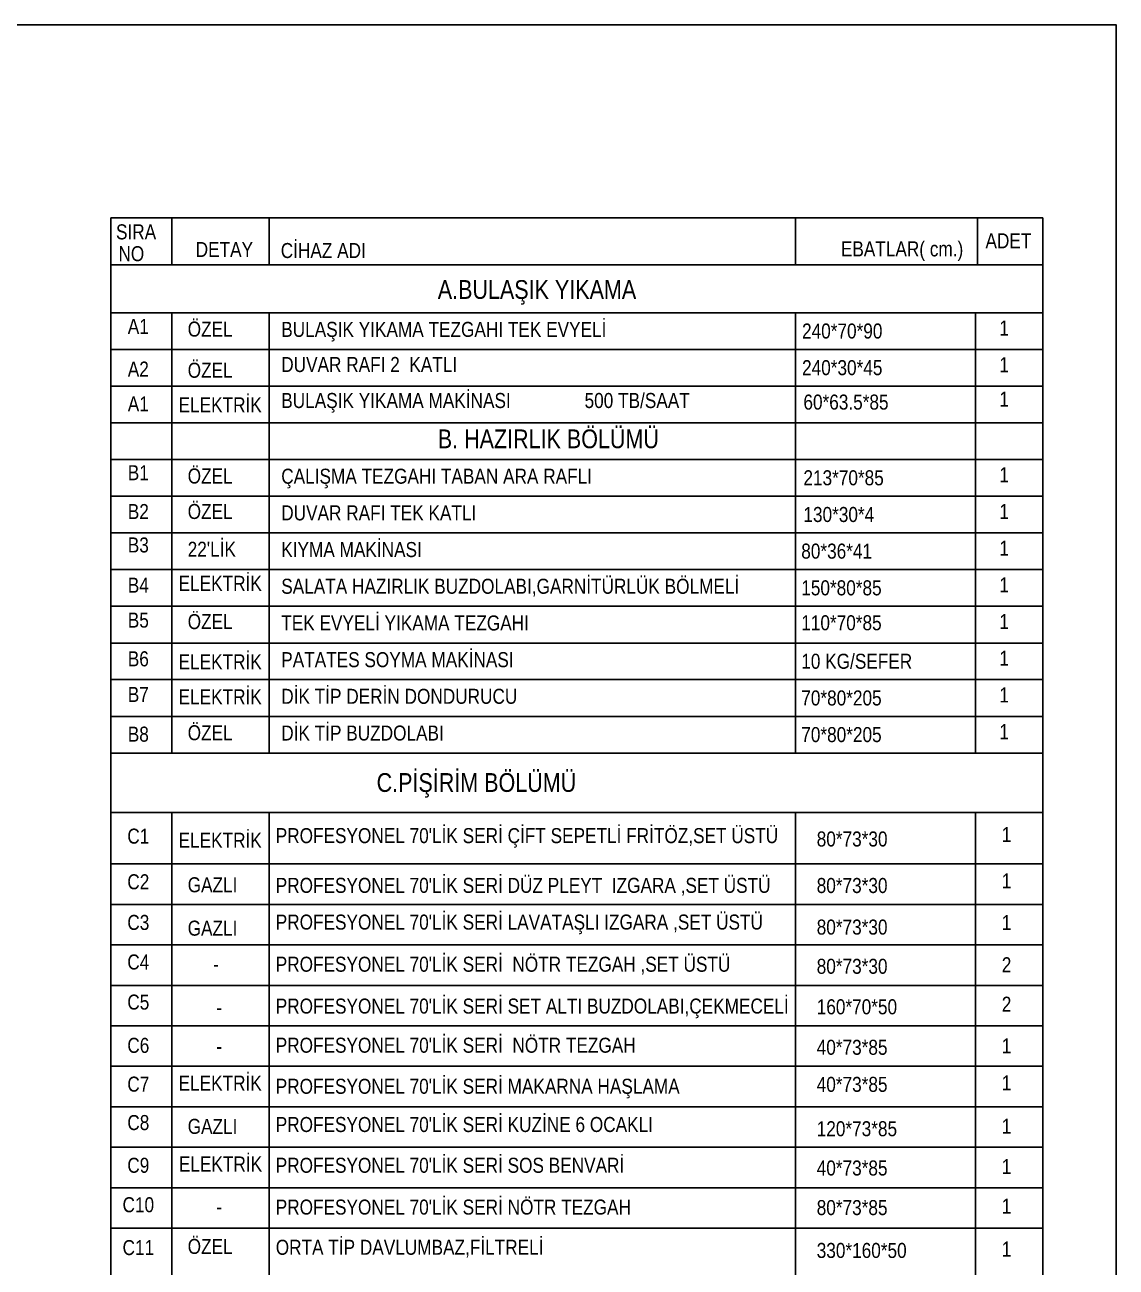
# Model space of a CAD drawing. Header units: millimetres. Extents: x 10088 to 21623, y -4423 to -852.
# Drawn here: x 20098 to 21623, y -2588 to -852 of the extents above; entities that cross this region are included whole.
import ezdxf
from ezdxf.enums import TextEntityAlignment as Align

# ---------------------------------------------------------------- set-up
doc = ezdxf.new("R2010")
doc.units = ezdxf.units.MM
doc.linetypes.add('DUZ', pattern=[0])
doc.layers.add('MUTFAK', color=2, linetype='DUZ')
doc.styles.add('ÇAP100', font='ARIALN.TTF')

msp = doc.modelspace()

# ---------------------------------------------------------------- linework, layer by layer
msp.add_lwpolyline([(18425.7, -851.6), (21623.5, -851.6), (21623.5, -4148.8), (18425.7, -4148.8)], close=True)
at = {"layer": 'MUTFAK', "color": 0, "linetype": 'Continuous', "ltscale": 25}
for p, q in [((21521.2, -1121.5), (20218.1, -1121.5)), ((20218.1, -1121.5), (20218.1, -1869.3)), ((20303.6, -1187.1), (20303.6, -1121.5)), ((20439.3, -1187.1), (20439.3, -1121.5)), ((21175.1, -1187.1), (21175.1, -1121.5)), ((21429.5, -1187.1), (21429.5, -1121.5)), ((21521.2, -1187.1), (21521.2, -1121.5)), ((21521.2, -1869.3), (21521.2, -1163.8)), ((21521.2, -1187.1), (20218.1, -1187.1)), ((21521.2, -1187.1), (20218.1, -1187.1)), ((21337, -1187.1), (20218.1, -1187.1)), ((21337, -1187.1), (20218.1, -1187.1)), ((21521.2, -1254), (20218.1, -1254)), ((21521.2, -1254), (20218.1, -1254)), ((20218.1, -1869.3), (20218.1, -1254)), ((20303.6, -1869.3), (20303.6, -1254)), ((20439.3, -1869.3), (20439.3, -1254)), ((21175.1, -1869.3), (21175.1, -1254)), ((21426.7, -1869.3), (21426.7, -1254)), ((21521.2, -1869.3), (21521.2, -1254)), ((21521.2, -1305.2), (20218.1, -1305.2)), ((21521.2, -1305.2), (20218.1, -1305.2)), ((21521.2, -1356.5), (20218.1, -1356.5)), ((21521.2, -1356.5), (20218.1, -1356.5)), ((21521.2, -1407.8), (20218.1, -1407.8)), ((21521.2, -1407.8), (20218.1, -1407.8)), ((21521.2, -1459.1), (20218.1, -1459.1)), ((21521.2, -1459.1), (20218.1, -1459.1)), ((21521.2, -1510.3), (20218.1, -1510.3)), ((21521.2, -1510.3), (20218.1, -1510.3)), ((21521.2, -1561.6), (20218.1, -1561.6)), ((21521.2, -1561.6), (20218.1, -1561.6)), ((20218.1, -3607.7), (20218.1, -1869.3)), ((21521.2, -1869.3), (20218.1, -1869.3)), ((21521.2, -1869.3), (20218.1, -1869.3)), ((21521.2, -1869.3), (20218.1, -1869.3)), ((21521.2, -1869.3), (20218.1, -1869.3)), ((21521.2, -1869.3), (20218.1, -1869.3)), ((21521.2, -3607.7), (21521.2, -1869.3)), ((21521.2, -1952.5), (20218.1, -1952.5)), ((21521.2, -1952.5), (20218.1, -1952.5)), ((20303.6, -3381.5), (20303.6, -1952.5)), ((20439.3, -1952.5), (20439.3, -3381.5)), ((21175.1, -1952.5), (21175.1, -3381.5)), ((21426.7, -3381.5), (21426.7, -1952.5)), ((21521.2, -2024.3), (20218.1, -2024.3)), ((21521.2, -2024.3), (20218.1, -2024.3)), ((21521.2, -2080.9), (20218.1, -2080.9)), ((21521.2, -2080.9), (20218.1, -2080.9)), ((21521.2, -2080.9), (20218.1, -2080.9)), ((21521.2, -2137.4), (20218.1, -2137.4)), ((21521.2, -2194), (20218.1, -2194)), ((21521.2, -2250.5), (20218.1, -2250.5)), ((21521.2, -2307.1), (20218.1, -2307.1)), ((21521.2, -2363.6), (20218.1, -2363.6)), ((21521.2, -2363.6), (20218.1, -2363.6)), ((21521.2, -2420.2), (20218.1, -2420.2)), ((21521.2, -2420.2), (20218.1, -2420.2)), ((21521.2, -2476.7), (20218.1, -2476.7)), ((21521.2, -2476.7), (20218.1, -2476.7)), ((21521.2, -2533.2), (20218.1, -2533.2)), ((21521.2, -2533.2), (20218.1, -2533.2))]:
    msp.add_line(p, q, dxfattribs=at)
at = {"layer": 'MUTFAK', "color": 6, "linetype": 'Continuous', "ltscale": 25}
for p, q in [((21521.2, -1612.9), (20218.1, -1612.9)), ((21521.2, -1612.9), (20218.1, -1612.9)), ((21521.2, -1664.2), (20218.1, -1664.2)), ((21521.2, -1664.2), (20218.1, -1664.2)), ((21521.2, -1715.5), (20218.1, -1715.5)), ((21521.2, -1715.5), (20218.1, -1715.5)), ((21521.2, -1766.7), (20218.1, -1766.7)), ((21521.2, -1766.7), (20218.1, -1766.7)), ((21521.2, -1818), (20218.1, -1818)), ((21521.2, -1818), (20218.1, -1818)), ((21521.2, -1818), (20218.1, -1818)), ((21521.2, -1818), (20218.1, -1818)), ((21521.2, -1818), (20218.1, -1818)), ((21521.2, -1818), (20218.1, -1818))]:
    msp.add_line(p, q, dxfattribs=at)

# ---------------------------------------------------------------- texts
at = {"layer": 'MUTFAK', "color": 0, "linetype": 'Continuous', "ltscale": 25, "style": 'ÇAP100'}
for s, p in [('SIRA', (20225.4, -1151.4)), ('ADET', (21440.8, -1163.9)), ('NO', (20228.8, -1181.9)), ('DETAY', (20336.8, -1176)), ('CİHAZ ADI', (20455.7, -1177.5)), ('EBATLAR( cm.)', (21238.7, -1175.2))]:
    msp.add_text(s, height=21, dxfattribs=at).set_placement(p)
at = {"layer": 'MUTFAK', "color": 4, "linetype": 'Continuous', "ltscale": 25, "style": 'ÇAP100'}
for s, height, p in [('A.BULAŞIK YIKAMA', 26.25, (20675.2, -1234.6)), ('ÖZEL ', 21, (20325.6, -1287.3)), ('BULAŞIK YIKAMA TEZGAHI TEK EVYELİ', 21, (20456.4, -1287.7)), ('1', 21, (21460.2, -1285.8)), ('240*70*90', 21, (21184.4, -1290)), ('ÖZEL ', 21, (20325.6, -1344.8)), ('DUVAR RAFI 2  KATLI', 21, (20456.4, -1336.8)), ('1', 21, (21460.2, -1337.1)), ('240*30*45', 21, (21184.4, -1341.2)), ('ELEKTRİK', 21, (20312.9, -1393.2)), ('BULAŞIK YIKAMA MAKİNASI', 21, (20456.4, -1387.1)), ('500 TB/SAAT', 21, (20880.4, -1387.1)), ('60*63.5*85', 21, (21186.3, -1389.3)), ('1', 21, (21460.2, -1385.2))]:
    msp.add_text(s, height=height, dxfattribs=at).set_placement(p)
for s, p in [('A1', (20256.6, -1289.8)), ('A2', (20256.6, -1349.5)), ('A1', (20256.6, -1398.2))]:
    msp.add_text(s, height=21, dxfattribs=at).set_placement(p, align=Align.BOTTOM_CENTER)
at = {"layer": 'MUTFAK', "color": 6, "linetype": 'Continuous', "ltscale": 25, "style": 'ÇAP100'}
for s, height, p in [('B. HAZIRLIK BÖLÜMÜ', 26.25, (20675.2, -1443.3)), ('ÖZEL ', 21, (20325.6, -1492.6)), ('ÇALIŞMA TEZGAHI TABAN ARA RAFLI', 21, (20456.4, -1492.9)), ('213*70*85', 21, (21186.3, -1495.1)), ('1', 21, (21460.2, -1490.9)), ('ÖZEL ', 21, (20325.6, -1542.2)), ('DUVAR RAFI TEK KATLI', 21, (20456.4, -1544.1)), ('130*30*4', 21, (21186.3, -1546.4)), ('1', 21, (21460.2, -1542.2)), ("22'LİK", 21, (20325.6, -1595)), ('KIYMA MAKİNASI', 21, (20456.4, -1595.4)), ('80*36*41', 21, (21183.3, -1597.6)), ('1', 21, (21460.2, -1593.5)), ('ELEKTRİK', 21, (20312.9, -1642.6)), ('SALATA HAZIRLIK BUZDOLABI,GARNİTÜRLÜK BÖLMELİ', 21, (20456.4, -1646.7)), ('150*80*85', 21, (21183.3, -1648.9)), ('1', 21, (21460.2, -1644.8)), ('ÖZEL ', 21, (20325.6, -1696.1)), ('TEK EVYELİ YIKAMA TEZGAHI', 21, (20456.4, -1698)), ('110*70*85', 21, (21183.3, -1697.7)), ('1', 21, (21460.2, -1696)), ('ELEKTRİK', 21, (20312.9, -1752.3)), ('PATATES SOYMA MAKİNASI', 21, (20456.4, -1749.3)), ('10 KG/SEFER', 21, (21183.3, -1751.5)), ('1', 21, (21460.2, -1747.3)), ('ELEKTRİK', 21, (20312.9, -1801.2)), ('DİK TİP DERİN DONDURUCU', 21, (20456.4, -1800.5)), ('70*80*205', 21, (21183.3, -1802.8)), ('1', 21, (21460.2, -1798.6)), ('ÖZEL', 21, (20325.6, -1851.4)), ('DİK TİP BUZDOLABI', 21, (20456.4, -1851.8)), ('70*80*205', 21, (21183.3, -1854)), ('1', 21, (21460.2, -1849.9))]:
    msp.add_text(s, height=height, dxfattribs=at).set_placement(p)
for s, p in [('B1', (20256.6, -1494.3)), ('B2', (20256.6, -1548.6)), ('B3', (20256.6, -1595.3)), ('B4', (20256.6, -1651.5)), ('B5', (20256.6, -1700.3)), ('B6', (20256.6, -1754.4)), ('B7', (20256.6, -1804.2)), ('B8', (20256.6, -1859.7))]:
    msp.add_text(s, height=21, dxfattribs=at).set_placement(p, align=Align.BOTTOM_CENTER)
at = {"layer": 'MUTFAK', "color": 30, "linetype": 'Continuous', "ltscale": 25, "style": 'ÇAP100'}
for s, height, p in [('C.PİŞİRİM BÖLÜMÜ', 26.25, (20589.7, -1923.6)), ('ELEKTRİK', 21, (20312.9, -2001.7)), ("PROFESYONEL 70'LİK SERİ ÇİFT SEPETLİ FRİTÖZ,SET ÜSTÜ", 21, (20448.7, -1995.2)), ('80*73*30', 21, (21204.9, -1999.9)), ('1', 21, (21463.6, -1993.6)), ('GAZLI', 21, (20325.6, -2063.9)), ("PROFESYONEL 70'LİK SERİ DÜZ PLEYT  IZGARA ,SET ÜSTÜ", 21, (20448.7, -2064.7)), ('80*73*30', 21, (21204.9, -2064.9)), ('1', 21, (21463.6, -2058.5)), ("PROFESYONEL 70'LİK SERİ LAVATAŞLI IZGARA ,SET ÜSTÜ", 21, (20448.7, -2116)), ('1', 21, (21463.6, -2116.6)), ('GAZLI', 21, (20325.6, -2124.5)), ('80*73*30', 21, (21204.9, -2123)), ("PROFESYONEL 70'LİK SERİ  NÖTR TEZGAH ,SET ÜSTÜ", 21, (20448.7, -2174.9)), ('-', 21, (20361.2, -2174.8)), ('80*73*30', 21, (21204.9, -2177.8)), ('2', 21, (21463.6, -2175.7)), ("PROFESYONEL 70'LİK SERİ SET ALTI BUZDOLABI,ÇEKMECELİ", 21, (20448.7, -2233.4)), ('160*70*50', 21, (21204.9, -2234.4)), ('2', 21, (21463.6, -2230.8)), ('      -', 21, (20325.6, -2235.4)), ("PROFESYONEL 70'LİK SERİ  NÖTR TEZGAH ", 21, (20448.7, -2288.1)), ('40*73*85', 21, (21204.9, -2291)), ('1', 21, (21463.6, -2288.9)), ('      -', 21, (20325.6, -2289.6)), ('ELEKTRİK', 21, (20312.9, -2341.1)), ("PROFESYONEL 70'LİK SERİ MAKARNA HAŞLAMA ", 21, (20448.7, -2345.5)), ('40*73*85', 21, (21204.9, -2342.8)), ('1', 21, (21463.6, -2340.7)), ("PROFESYONEL 70'LİK SERİ KUZİNE 6 OCAKLI", 21, (20448.7, -2398.9)), ('GAZLI', 21, (20325.6, -2401.5)), ('120*73*85', 21, (21204.9, -2404.8)), ('1', 21, (21463.6, -2401.3)), ('ELEKTRİK', 21, (20313.3, -2454.1)), ("PROFESYONEL 70'LİK SERİ SOS BENVARİ", 21, (20448.7, -2455.9)), ('40*73*85', 21, (21204.9, -2459.7)), ('1', 21, (21463.6, -2457.7)), ("PROFESYONEL 70'LİK SERİ NÖTR TEZGAH", 21, (20448.7, -2514.3)), ('80*73*85', 21, (21204.9, -2515)), ('1', 21, (21463.6, -2512.9)), ('      -', 21, (20325.6, -2513.9)), ('ÖZEL', 21, (20325.6, -2569.3)), ('ORTA TİP DAVLUMBAZ,FİLTRELİ', 21, (20448.7, -2570.5)), ('1', 21, (21463.6, -2572.9)), ('330*160*50', 21, (21204.9, -2574.9))]:
    msp.add_text(s, height=height, dxfattribs=at).set_placement(p)
for s, p in [('C1', (20256.6, -2002.2)), ('C2', (20256.6, -2066)), ('C3', (20256.6, -2122.8)), ('C4', (20256.6, -2178.1)), ('C5', (20256.6, -2234.1)), ('C6', (20256.6, -2294.6)), ('C7', (20256.6, -2348.8)), ('C8', (20256.6, -2402.5)), ('C9', (20256.6, -2462.2)), ('C10', (20256.6, -2517.3)), ('C11', (20256.6, -2577.2))]:
    msp.add_text(s, height=21, dxfattribs=at).set_placement(p, align=Align.BOTTOM_CENTER)

doc.saveas('drawing.dxf')
